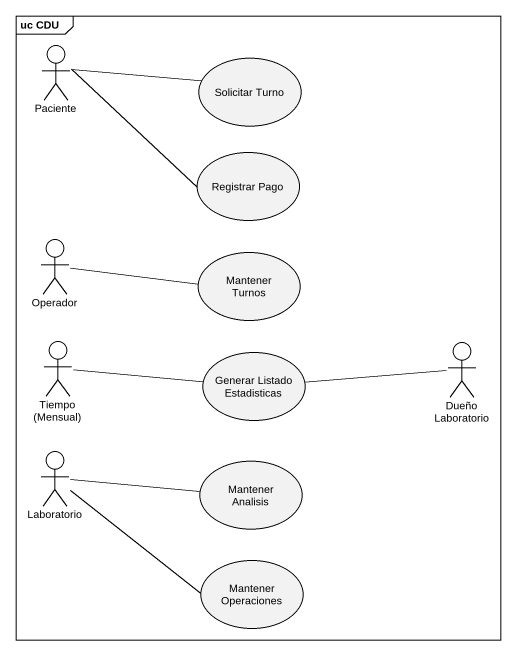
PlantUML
@startuml
mainframe uc CDU
actor Paciente
usecase "Solicitar Turno" as Solicitar_Turno
usecase "Registrar Pago" as Registrar_Pago
actor Operador
usecase "Mantener Turnos" as Mantener_Turnos
actor "Tiempo (Mensual)" as Tiempo_Mensual
actor "Dueño Laboratorio" as Dueño_Laboratorio
usecase "Generar Listado Estadisticas" as Generar_Listado_Estadisticas
actor Laboratorio
usecase "Mantener Analisis" as Mantener_Analisis
usecase "Mantener Operaciones" as Mantener_Operaciones
Paciente -right- Solicitar_Turno
Paciente -right- Registrar_Pago
Operador -right- Mantener_Turnos
Tiempo_Mensual -right- Generar_Listado_Estadisticas
Generar_Listado_Estadisticas -right- Dueño_Laboratorio
Laboratorio -right- Mantener_Operaciones
Mantener_Analisis -left- Laboratorio
@enduml
